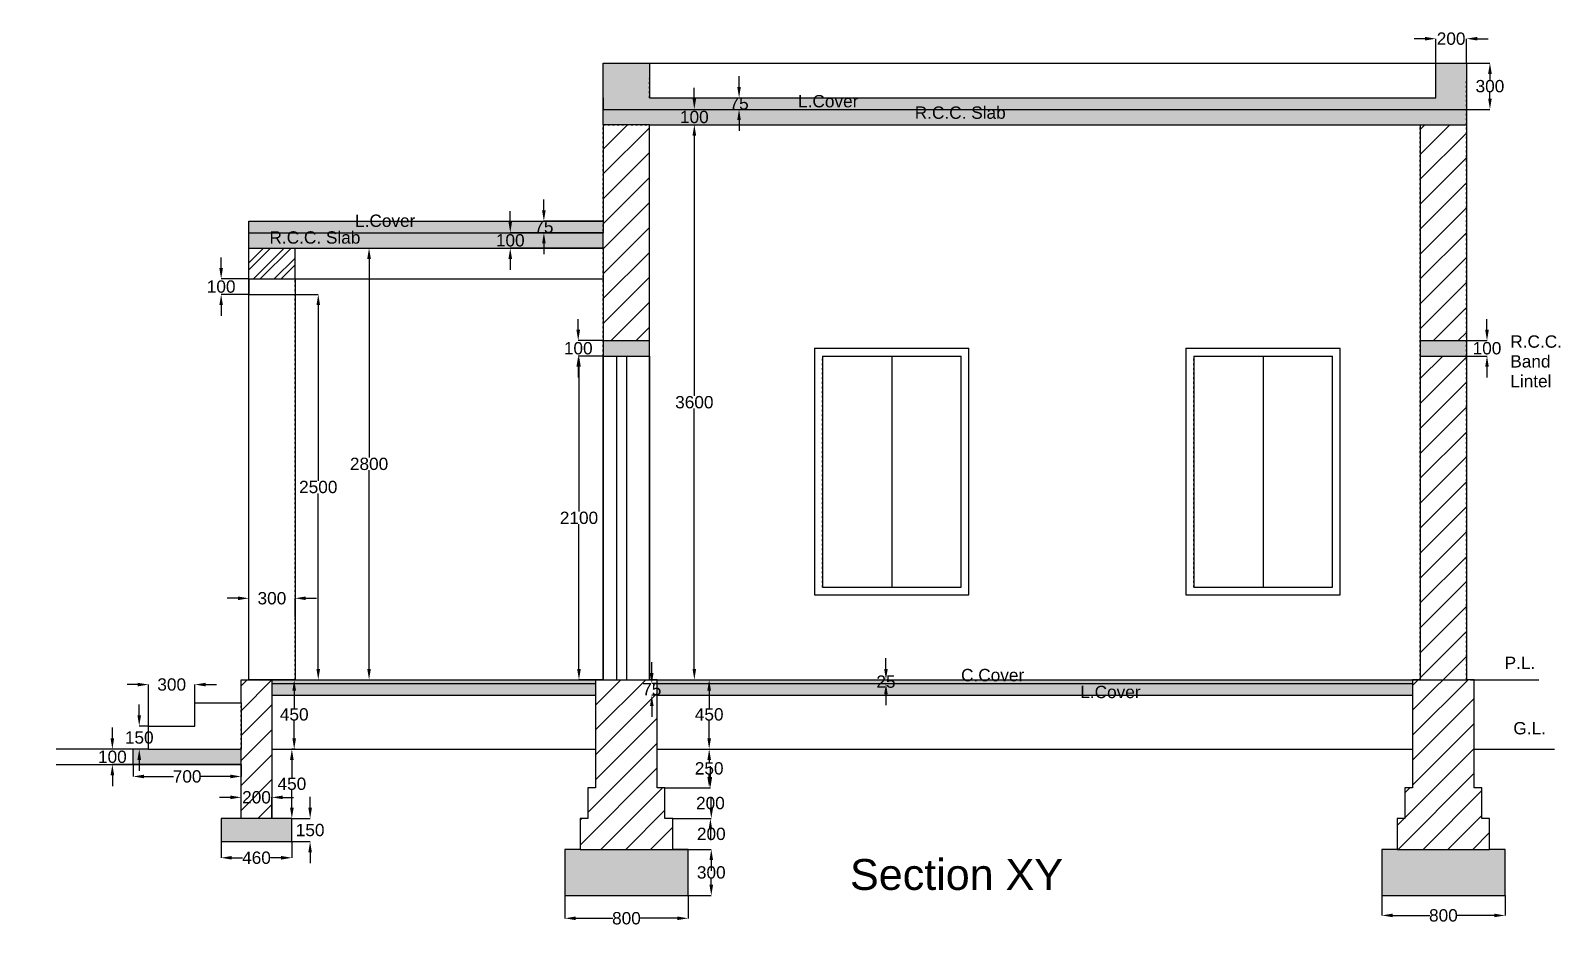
# Model space of a CAD drawing. Header units: millimetres. Extents: x -796 to 15745, y -3073 to 13911.
# Drawn here: x 5821 to 15745, y 8050 to 13861 of the extents above; entities that cross this region are included whole.
import ezdxf

# ---------------------------------------------------------------- set-up
doc = ezdxf.new("R2010")
doc.units = ezdxf.units.MM
doc.linetypes.add('ACAD_ISO03W100', pattern=[30, 12, -18])
doc.styles.get("Standard").update_dxf_attribs({"font": 'arial.ttf'})
doc.dimstyles.get("Standard").update_dxf_attribs({"dimtxt": 80, "dimasz": 70, "dimexe": 0.18, "dimexo": 0.0625, "dimgap": 0.09, "dimtad": 0, "dimtih": 1, "dimtoh": 1, "dimdec": 0, "dimzin": 0, "dimdsep": 46, "dimtxsty": 'Standard', "dimcen": 0.09, "dimclrt": 256, "dimadec": 0, "dimazin": 0, "dimtfac": 1, "dimtdec": 0, "dimtix": 1, "dimtofl": 0, "dimtmove": 0, "dimatfit": 2, "dimfxl": 1, "dimtfillclr": 1, "dimtolj": 1, "dimtzin": 0, "dimarcsym": 0})

# ---------------------------------------------------------------- blocks, each defined once
blk = doc.blocks.new('*D29')
at = {"color": 0, "linetype": 'ByBlock', "lineweight": -2, "transparency": 16777216}
for p, q in [((6486.1, 9099.9), (6486.1, 9022.6)), ((7186.1, 9099.9), (7186.1, 9022.6)), ((6556.1, 9022.8), (6748, 9022.8)), ((7116.1, 9022.8), (6924.1, 9022.8))]:
    blk.add_line(p, q, dxfattribs=at)
at = {"color": 0, "linetype": 'ByBlock', "transparency": 16777216}
for points in [[(6556.1, 9034.5), (6556.1, 9011.2), (6486.1, 9022.8)], [(7116.1, 9034.5), (7116.1, 9011.2), (7186.1, 9022.8)]]:
    blk.add_solid(points, dxfattribs=at)
at = {"layer": 'Defpoints', "color": 0, "linetype": 'ByBlock', "transparency": 16777216}
for p in [(6486.1, 9100), (7186.1, 9100), (6486.1, 9022.8)]:
    blk.add_point(p, dxfattribs=at)
at = {"linetype": 'ByBlock', "transparency": 16777216, "insert": (6836.1, 9022.8), "char_height": 80, "attachment_point": 5}
blk.add_mtext('\\A1;700', dxfattribs=at)
blk = doc.blocks.new('*D30')
at = {"color": 0, "linetype": 'ByBlock', "lineweight": -2, "transparency": 16777216}
for p, q in [((6351.1, 9270), (6351.1, 9340)), ((6486, 9200), (6350.9, 9200)), ((6486, 9100), (6350.9, 9100)), ((6351.1, 9030), (6351.1, 8960))]:
    blk.add_line(p, q, dxfattribs=at)
at = {"color": 0, "linetype": 'ByBlock', "transparency": 16777216}
for points in [[(6339.5, 9270), (6362.8, 9270), (6351.1, 9200)], [(6339.5, 9030), (6362.8, 9030), (6351.1, 9100)]]:
    blk.add_solid(points, dxfattribs=at)
at = {"layer": 'Defpoints', "color": 0, "linetype": 'ByBlock', "transparency": 16777216}
for p in [(6351.1, 9200), (6486.1, 9200), (6486.1, 9100)]:
    blk.add_point(p, dxfattribs=at)
at = {"linetype": 'ByBlock', "transparency": 16777216, "insert": (6351.1, 9150), "char_height": 80, "attachment_point": 5}
blk.add_mtext('\\A1;100', dxfattribs=at)
blk = doc.blocks.new('*D31')
at = {"color": 0, "linetype": 'ByBlock', "lineweight": -2, "transparency": 16777216}
for p, q in [((6525.4, 9420), (6525.4, 9490)), ((6586, 9350), (6525.2, 9350)), ((6586, 9200), (6525.2, 9200)), ((6525.4, 9130), (6525.4, 9060))]:
    blk.add_line(p, q, dxfattribs=at)
at = {"color": 0, "linetype": 'ByBlock', "transparency": 16777216}
for points in [[(6513.7, 9420), (6537.1, 9420), (6525.4, 9350)], [(6513.7, 9130), (6537.1, 9130), (6525.4, 9200)]]:
    blk.add_solid(points, dxfattribs=at)
at = {"layer": 'Defpoints', "color": 0, "linetype": 'ByBlock', "transparency": 16777216}
for p in [(6525.4, 9350), (6586.1, 9350), (6586.1, 9200)]:
    blk.add_point(p, dxfattribs=at)
at = {"linetype": 'ByBlock', "transparency": 16777216, "insert": (6525.4, 9275), "char_height": 80, "attachment_point": 5}
blk.add_mtext('\\A1;150', dxfattribs=at)
blk = doc.blocks.new('*D35')
at = {"color": 0, "linetype": 'ByBlock', "lineweight": -2, "transparency": 16777216}
for p, q in [((7116.1, 8887.3), (7046.1, 8887.3)), ((7186.1, 8750.1), (7186.1, 8887.5)), ((7386.1, 8750.1), (7386.1, 8887.5)), ((7456.1, 8887.3), (7526.1, 8887.3))]:
    blk.add_line(p, q, dxfattribs=at)
at = {"color": 0, "linetype": 'ByBlock', "transparency": 16777216}
for points in [[(7116.1, 8899), (7116.1, 8875.7), (7186.1, 8887.3)], [(7456.1, 8899), (7456.1, 8875.7), (7386.1, 8887.3)]]:
    blk.add_solid(points, dxfattribs=at)
at = {"layer": 'Defpoints', "color": 0, "linetype": 'ByBlock', "transparency": 16777216}
for p in [(7386.1, 8887.3), (7186.1, 8750), (7386.1, 8750)]:
    blk.add_point(p, dxfattribs=at)
at = {"linetype": 'ByBlock', "transparency": 16777216, "insert": (7286.1, 8887.3), "char_height": 80, "attachment_point": 5}
blk.add_mtext('\\A1;200', dxfattribs=at)
blk = doc.blocks.new('*D36')
at = {"color": 0, "linetype": 'ByBlock', "lineweight": -2, "transparency": 16777216}
for p, q in [((7056.1, 8599.9), (7056.1, 8495.2)), ((7516.1, 8599.9), (7516.1, 8495.2)), ((7126.1, 8495.4), (7196.1, 8495.4)), ((7446.1, 8495.4), (7376, 8495.4))]:
    blk.add_line(p, q, dxfattribs=at)
at = {"color": 0, "linetype": 'ByBlock', "transparency": 16777216}
for points in [[(7126.1, 8507.1), (7126.1, 8483.8), (7056.1, 8495.4)], [(7446.1, 8507.1), (7446.1, 8483.8), (7516.1, 8495.4)]]:
    blk.add_solid(points, dxfattribs=at)
at = {"layer": 'Defpoints', "color": 0, "linetype": 'ByBlock', "transparency": 16777216}
for p in [(7056.1, 8600), (7516.1, 8600), (7516.1, 8495.4)]:
    blk.add_point(p, dxfattribs=at)
at = {"linetype": 'ByBlock', "transparency": 16777216, "insert": (7286.1, 8495.4), "char_height": 80, "attachment_point": 5}
blk.add_mtext('\\A1;460', dxfattribs=at)
blk = doc.blocks.new('*D37')
at = {"color": 0, "linetype": 'ByBlock', "lineweight": -2, "transparency": 16777216}
for p, q in [((7634.1, 8820), (7634.1, 8890)), ((7516.1, 8750), (7634.2, 8750)), ((7516.1, 8600), (7634.2, 8600)), ((7634.1, 8530), (7634.1, 8460))]:
    blk.add_line(p, q, dxfattribs=at)
at = {"color": 0, "linetype": 'ByBlock', "transparency": 16777216}
for points in [[(7622.4, 8820), (7645.7, 8820), (7634.1, 8750)], [(7622.4, 8530), (7645.7, 8530), (7634.1, 8600)]]:
    blk.add_solid(points, dxfattribs=at)
at = {"layer": 'Defpoints', "color": 0, "linetype": 'ByBlock', "transparency": 16777216}
for p in [(7516.1, 8750), (7516.1, 8600), (7634.1, 8600)]:
    blk.add_point(p, dxfattribs=at)
at = {"linetype": 'ByBlock', "transparency": 16777216, "insert": (7634.1, 8675), "char_height": 80, "attachment_point": 5}
blk.add_mtext('\\A1;150', dxfattribs=at)
blk = doc.blocks.new('*D38')
at = {"color": 0, "linetype": 'ByBlock', "lineweight": -2, "transparency": 16777216}
for p, q in [((6516.1, 9618.9), (6446.1, 9618.9)), ((6586.1, 9350.1), (6586.1, 9619)), ((6886.1, 9350.1), (6886.1, 9619)), ((6956.1, 9618.9), (7026.1, 9618.9))]:
    blk.add_line(p, q, dxfattribs=at)
at = {"color": 0, "linetype": 'ByBlock', "transparency": 16777216}
for points in [[(6516.1, 9630.5), (6516.1, 9607.2), (6586.1, 9618.9)], [(6956.1, 9630.5), (6956.1, 9607.2), (6886.1, 9618.9)]]:
    blk.add_solid(points, dxfattribs=at)
at = {"layer": 'Defpoints', "color": 0, "linetype": 'ByBlock', "transparency": 16777216}
for p in [(6886.1, 9618.9), (6586.1, 9350), (6886.1, 9350)]:
    blk.add_point(p, dxfattribs=at)
at = {"linetype": 'ByBlock', "transparency": 16777216, "insert": (6736.1, 9618.9), "char_height": 80, "attachment_point": 5}
blk.add_mtext('\\A1;300', dxfattribs=at)
blk = doc.blocks.new('*D39')
at = {"color": 0, "linetype": 'ByBlock', "lineweight": -2, "transparency": 16777216}
for p, q in [((7536, 9650), (7530.7, 9650)), ((7530.8, 9580), (7530.8, 9465.9)), ((7530.8, 9270), (7530.8, 9384.1)), ((7536, 9200), (7530.7, 9200))]:
    blk.add_line(p, q, dxfattribs=at)
at = {"color": 0, "linetype": 'ByBlock', "transparency": 16777216}
for points in [[(7519.2, 9580), (7542.5, 9580), (7530.8, 9650)], [(7519.2, 9270), (7542.5, 9270), (7530.8, 9200)]]:
    blk.add_solid(points, dxfattribs=at)
at = {"layer": 'Defpoints', "color": 0, "linetype": 'ByBlock', "transparency": 16777216}
for p in [(7536.1, 9650), (7530.8, 9200), (7536.1, 9200)]:
    blk.add_point(p, dxfattribs=at)
at = {"linetype": 'ByBlock', "transparency": 16777216, "insert": (7530.8, 9425), "char_height": 80, "attachment_point": 5}
blk.add_mtext('\\A1;450', dxfattribs=at)
blk = doc.blocks.new('*D40')
at = {"color": 0, "linetype": 'ByBlock', "lineweight": -2, "transparency": 16777216}
for p, q in [((7530.8, 9200), (7515.5, 9200)), ((7515.7, 9130), (7515.7, 9015.9)), ((7515.7, 8820), (7515.7, 8934.1)), ((7516, 8750), (7515.5, 8750))]:
    blk.add_line(p, q, dxfattribs=at)
at = {"color": 0, "linetype": 'ByBlock', "transparency": 16777216}
for points in [[(7504, 9130), (7527.4, 9130), (7515.7, 9200)], [(7504, 8820), (7527.4, 8820), (7515.7, 8750)]]:
    blk.add_solid(points, dxfattribs=at)
at = {"layer": 'Defpoints', "color": 0, "linetype": 'ByBlock', "transparency": 16777216}
for p in [(7530.8, 9200), (7515.7, 8750), (7516.1, 8750)]:
    blk.add_point(p, dxfattribs=at)
at = {"linetype": 'ByBlock', "transparency": 16777216, "insert": (7515.7, 8975), "char_height": 80, "attachment_point": 5}
blk.add_mtext('\\A1;450', dxfattribs=at)
blk = doc.blocks.new('*D41')
at = {"color": 0, "linetype": 'ByBlock', "lineweight": -2, "transparency": 16777216}
for p, q in [((7236.1, 12150), (7687, 12150)), ((7686.8, 12080), (7686.8, 10940.9)), ((7686.8, 9720), (7686.8, 10859.1)), ((7236.1, 9650), (7687, 9650))]:
    blk.add_line(p, q, dxfattribs=at)
at = {"color": 0, "linetype": 'ByBlock', "transparency": 16777216}
for points in [[(7675.2, 12080), (7698.5, 12080), (7686.8, 12150)], [(7675.2, 9720), (7698.5, 9720), (7686.8, 9650)]]:
    blk.add_solid(points, dxfattribs=at)
at = {"layer": 'Defpoints', "color": 0, "linetype": 'ByBlock', "transparency": 16777216}
for p in [(7236.1, 12150), (7686.8, 12150), (7236.1, 9650)]:
    blk.add_point(p, dxfattribs=at)
at = {"linetype": 'ByBlock', "transparency": 16777216, "insert": (7686.8, 10900), "char_height": 80, "attachment_point": 5}
blk.add_mtext('\\A1;2500', dxfattribs=at)
blk = doc.blocks.new('*D42')
at = {"color": 0, "linetype": 'ByBlock', "lineweight": -2, "transparency": 16777216}
for p, q in [((7166.1, 10178.5), (7096.1, 10178.5)), ((7236.1, 10057.5), (7236.1, 10178.7)), ((7536.1, 10057.5), (7536.1, 10178.7)), ((7606.1, 10178.5), (7676.1, 10178.5))]:
    blk.add_line(p, q, dxfattribs=at)
at = {"color": 0, "linetype": 'ByBlock', "transparency": 16777216}
for points in [[(7166.1, 10190.2), (7166.1, 10166.8), (7236.1, 10178.5)], [(7606.1, 10190.2), (7606.1, 10166.8), (7536.1, 10178.5)]]:
    blk.add_solid(points, dxfattribs=at)
at = {"layer": 'Defpoints', "color": 0, "linetype": 'ByBlock', "transparency": 16777216}
for p in [(7536.1, 10178.5), (7236.1, 10057.4), (7536.1, 10057.4)]:
    blk.add_point(p, dxfattribs=at)
at = {"linetype": 'ByBlock', "transparency": 16777216, "insert": (7386.1, 10178.5), "char_height": 80, "attachment_point": 5}
blk.add_mtext('\\A1;300', dxfattribs=at)
blk = doc.blocks.new('*D43')
at = {"color": 0, "linetype": 'ByBlock', "lineweight": -2, "transparency": 16777216}
for p, q in [((7056.8, 12320), (7056.8, 12390)), ((7236, 12250), (7056.6, 12250)), ((7236, 12150), (7056.6, 12150)), ((7056.8, 12080), (7056.8, 12010))]:
    blk.add_line(p, q, dxfattribs=at)
at = {"color": 0, "linetype": 'ByBlock', "transparency": 16777216}
for points in [[(7045.1, 12320), (7068.4, 12320), (7056.8, 12250)], [(7045.1, 12080), (7068.4, 12080), (7056.8, 12150)]]:
    blk.add_solid(points, dxfattribs=at)
at = {"layer": 'Defpoints', "color": 0, "linetype": 'ByBlock', "transparency": 16777216}
for p in [(7236.1, 12250), (7056.8, 12150), (7236.1, 12150)]:
    blk.add_point(p, dxfattribs=at)
at = {"linetype": 'ByBlock', "transparency": 16777216, "insert": (7056.8, 12200), "char_height": 80, "attachment_point": 5}
blk.add_mtext('\\A1;100', dxfattribs=at)
blk = doc.blocks.new('*D44')
at = {"color": 0, "linetype": 'ByBlock', "lineweight": -2, "transparency": 16777216}
for p, q in [((7536.1, 12450), (8016.6, 12450)), ((8016.4, 12380), (8016.4, 11090.9)), ((8016.4, 9720), (8016.4, 11009.1)), ((7536.1, 9650), (8016.6, 9650))]:
    blk.add_line(p, q, dxfattribs=at)
at = {"color": 0, "linetype": 'ByBlock', "transparency": 16777216}
for points in [[(8004.7, 12380), (8028, 12380), (8016.4, 12450)], [(8004.7, 9720), (8028, 9720), (8016.4, 9650)]]:
    blk.add_solid(points, dxfattribs=at)
at = {"layer": 'Defpoints', "color": 0, "linetype": 'ByBlock', "transparency": 16777216}
for p in [(7536.1, 12450), (7536.1, 9650), (8016.4, 9650)]:
    blk.add_point(p, dxfattribs=at)
at = {"linetype": 'ByBlock', "transparency": 16777216, "insert": (8016.4, 11050), "char_height": 80, "attachment_point": 5}
blk.add_mtext('\\A1;2800', dxfattribs=at)
blk = doc.blocks.new('*D45')
at = {"color": 0, "linetype": 'ByBlock', "lineweight": -2, "transparency": 16777216}
for p, q in [((9150.5, 12695), (9150.5, 12765)), ((9536, 12625), (9150.3, 12625)), ((9536, 12550), (9150.3, 12550)), ((9150.5, 12480), (9150.5, 12410))]:
    blk.add_line(p, q, dxfattribs=at)
at = {"color": 0, "linetype": 'ByBlock', "transparency": 16777216}
for points in [[(9138.8, 12695), (9162.1, 12695), (9150.5, 12625)], [(9138.8, 12480), (9162.1, 12480), (9150.5, 12550)]]:
    blk.add_solid(points, dxfattribs=at)
at = {"layer": 'Defpoints', "color": 0, "linetype": 'ByBlock', "transparency": 16777216}
for p in [(9536.1, 12625), (9150.5, 12550), (9536.1, 12550)]:
    blk.add_point(p, dxfattribs=at)
at = {"linetype": 'ByBlock', "transparency": 16777216, "insert": (9150.5, 12587.5), "char_height": 80, "attachment_point": 5}
blk.add_mtext('\\A1;75', dxfattribs=at)
blk = doc.blocks.new('*D46')
at = {"color": 0, "linetype": 'ByBlock', "lineweight": -2, "transparency": 16777216}
for p, q in [((8932.4, 12620), (8932.4, 12690)), ((9536, 12550), (8932.2, 12550)), ((9536, 12450), (8932.2, 12450)), ((8932.4, 12380), (8932.4, 12310))]:
    blk.add_line(p, q, dxfattribs=at)
at = {"color": 0, "linetype": 'ByBlock', "transparency": 16777216}
for points in [[(8920.7, 12620), (8944, 12620), (8932.4, 12550)], [(8920.7, 12380), (8944, 12380), (8932.4, 12450)]]:
    blk.add_solid(points, dxfattribs=at)
at = {"layer": 'Defpoints', "color": 0, "linetype": 'ByBlock', "transparency": 16777216}
for p in [(9536.1, 12550), (8932.4, 12450), (9536.1, 12450)]:
    blk.add_point(p, dxfattribs=at)
at = {"linetype": 'ByBlock', "transparency": 16777216, "insert": (8932.4, 12500), "char_height": 80, "attachment_point": 5}
blk.add_mtext('\\A1;100', dxfattribs=at)
blk = doc.blocks.new('*D47')
at = {"color": 0, "linetype": 'ByBlock', "lineweight": -2, "transparency": 16777216}
for p, q in [((9373.4, 11920), (9373.4, 11990)), ((9536, 11850), (9373.2, 11850)), ((9536, 11750), (9373.2, 11750)), ((9373.4, 11680), (9373.4, 11610))]:
    blk.add_line(p, q, dxfattribs=at)
at = {"color": 0, "linetype": 'ByBlock', "transparency": 16777216}
for points in [[(9361.7, 11920), (9385.1, 11920), (9373.4, 11850)], [(9361.7, 11680), (9385.1, 11680), (9373.4, 11750)]]:
    blk.add_solid(points, dxfattribs=at)
at = {"layer": 'Defpoints', "color": 0, "linetype": 'ByBlock', "transparency": 16777216}
for p in [(9536.1, 11850), (9373.4, 11750), (9536.1, 11750)]:
    blk.add_point(p, dxfattribs=at)
at = {"linetype": 'ByBlock', "transparency": 16777216, "insert": (9373.4, 11800), "char_height": 80, "attachment_point": 5}
blk.add_mtext('\\A1;100', dxfattribs=at)
blk = doc.blocks.new('*D48')
at = {"color": 0, "linetype": 'ByBlock', "lineweight": -2, "transparency": 16777216}
for p, q in [((9536, 11750), (9378.1, 11750)), ((9378.2, 11680), (9378.2, 10740.9)), ((9378.2, 9720), (9378.2, 10659.1)), ((9536, 9650), (9378.1, 9650))]:
    blk.add_line(p, q, dxfattribs=at)
at = {"color": 0, "linetype": 'ByBlock', "transparency": 16777216}
for points in [[(9366.6, 11680), (9389.9, 11680), (9378.2, 11750)], [(9366.6, 9720), (9389.9, 9720), (9378.2, 9650)]]:
    blk.add_solid(points, dxfattribs=at)
at = {"layer": 'Defpoints', "color": 0, "linetype": 'ByBlock', "transparency": 16777216}
for p in [(9536.1, 11750), (9378.2, 9650), (9536.1, 9650)]:
    blk.add_point(p, dxfattribs=at)
at = {"linetype": 'ByBlock', "transparency": 16777216, "insert": (9378.2, 10700), "char_height": 80, "attachment_point": 5}
blk.add_mtext('\\A1;2100', dxfattribs=at)
blk = doc.blocks.new('*D49')
at = {"color": 0, "linetype": 'ByBlock', "lineweight": -2, "transparency": 16777216}
for p, q in [((9286.1, 8249.9), (9286.1, 8102.6)), ((10086.1, 8249.9), (10086.1, 8102.6)), ((9356.1, 8102.8), (9597.7, 8102.8)), ((10016.1, 8102.8), (9774.4, 8102.8))]:
    blk.add_line(p, q, dxfattribs=at)
at = {"color": 0, "linetype": 'ByBlock', "transparency": 16777216}
for points in [[(9356.1, 8114.5), (9356.1, 8091.1), (9286.1, 8102.8)], [(10016.1, 8114.5), (10016.1, 8091.1), (10086.1, 8102.8)]]:
    blk.add_solid(points, dxfattribs=at)
at = {"layer": 'Defpoints', "color": 0, "linetype": 'ByBlock', "transparency": 16777216}
for p in [(9286.1, 8250), (10086.1, 8250), (10086.1, 8102.8)]:
    blk.add_point(p, dxfattribs=at)
at = {"linetype": 'ByBlock', "transparency": 16777216, "insert": (9686.1, 8102.8), "char_height": 80, "attachment_point": 5}
blk.add_mtext('\\A1;800', dxfattribs=at)
blk = doc.blocks.new('*D50')
at = {"color": 0, "linetype": 'ByBlock', "lineweight": -2, "transparency": 16777216}
for p, q in [((10086.1, 8550), (10236.6, 8550)), ((10236.4, 8480), (10236.4, 8441)), ((10236.4, 8320), (10236.4, 8359)), ((10086.1, 8250), (10236.6, 8250))]:
    blk.add_line(p, q, dxfattribs=at)
at = {"color": 0, "linetype": 'ByBlock', "transparency": 16777216}
for points in [[(10224.8, 8480), (10248.1, 8480), (10236.4, 8550)], [(10224.8, 8320), (10248.1, 8320), (10236.4, 8250)]]:
    blk.add_solid(points, dxfattribs=at)
at = {"layer": 'Defpoints', "color": 0, "linetype": 'ByBlock', "transparency": 16777216}
for p in [(10086.1, 8550), (10086.1, 8250), (10236.4, 8250)]:
    blk.add_point(p, dxfattribs=at)
at = {"linetype": 'ByBlock', "transparency": 16777216, "insert": (10236.4, 8400), "char_height": 80, "attachment_point": 5}
blk.add_mtext('\\A1;300', dxfattribs=at)
blk = doc.blocks.new('*D51')
at = {"color": 0, "linetype": 'ByBlock', "lineweight": -2, "transparency": 16777216}
for p, q in [((10236.6, 8820), (10236.6, 8890)), ((9986.1, 8750), (10236.8, 8750)), ((9986.1, 8550), (10236.8, 8550)), ((10236.6, 8480), (10236.6, 8410))]:
    blk.add_line(p, q, dxfattribs=at)
at = {"color": 0, "linetype": 'ByBlock', "transparency": 16777216}
for points in [[(10225, 8820), (10248.3, 8820), (10236.6, 8750)], [(10225, 8480), (10248.3, 8480), (10236.6, 8550)]]:
    blk.add_solid(points, dxfattribs=at)
at = {"layer": 'Defpoints', "color": 0, "linetype": 'ByBlock', "transparency": 16777216}
for p in [(9986.1, 8750), (9986.1, 8550), (10236.6, 8550)]:
    blk.add_point(p, dxfattribs=at)
at = {"linetype": 'ByBlock', "transparency": 16777216, "insert": (10236.6, 8650), "char_height": 80, "attachment_point": 5}
blk.add_mtext('\\A1;200', dxfattribs=at)
blk = doc.blocks.new('*D52')
at = {"color": 0, "linetype": 'ByBlock', "lineweight": -2, "transparency": 16777216}
for p, q in [((10230.8, 9020), (10230.8, 9090)), ((9936.1, 8950), (10231, 8950)), ((9986.1, 8750), (10231, 8750)), ((10230.8, 8680), (10230.8, 8610))]:
    blk.add_line(p, q, dxfattribs=at)
at = {"color": 0, "linetype": 'ByBlock', "transparency": 16777216}
for points in [[(10219.1, 9020), (10242.5, 9020), (10230.8, 8950)], [(10219.1, 8680), (10242.5, 8680), (10230.8, 8750)]]:
    blk.add_solid(points, dxfattribs=at)
at = {"layer": 'Defpoints', "color": 0, "linetype": 'ByBlock', "transparency": 16777216}
for p in [(9936.1, 8950), (9986.1, 8750), (10230.8, 8750)]:
    blk.add_point(p, dxfattribs=at)
at = {"linetype": 'ByBlock', "transparency": 16777216, "insert": (10230.8, 8850), "char_height": 80, "attachment_point": 5}
blk.add_mtext('\\A1;200', dxfattribs=at)
blk = doc.blocks.new('*D53')
at = {"color": 0, "linetype": 'ByBlock', "lineweight": -2, "transparency": 16777216}
for p, q in [((9886.1, 9200), (10223, 9200)), ((10222.8, 9130), (10222.8, 9115.9)), ((10222.8, 9020), (10222.8, 9034.1)), ((9936.1, 8950), (10223, 8950))]:
    blk.add_line(p, q, dxfattribs=at)
at = {"color": 0, "linetype": 'ByBlock', "transparency": 16777216}
for points in [[(10211.2, 9130), (10234.5, 9130), (10222.8, 9200)], [(10211.2, 9020), (10234.5, 9020), (10222.8, 8950)]]:
    blk.add_solid(points, dxfattribs=at)
at = {"layer": 'Defpoints', "color": 0, "linetype": 'ByBlock', "transparency": 16777216}
for p in [(9886.1, 9200), (9936.1, 8950), (10222.8, 8950)]:
    blk.add_point(p, dxfattribs=at)
at = {"linetype": 'ByBlock', "transparency": 16777216, "insert": (10222.8, 9075), "char_height": 80, "attachment_point": 5}
blk.add_mtext('\\A1;250', dxfattribs=at)
blk = doc.blocks.new('*D54')
at = {"color": 0, "linetype": 'ByBlock', "lineweight": -2, "transparency": 16777216}
for p, q in [((9886.1, 9650), (10223, 9650)), ((10222.8, 9580), (10222.8, 9465.9)), ((10222.8, 9270), (10222.8, 9384.1)), ((9886.1, 9200), (10223, 9200))]:
    blk.add_line(p, q, dxfattribs=at)
at = {"color": 0, "linetype": 'ByBlock', "transparency": 16777216}
for points in [[(10211.2, 9580), (10234.5, 9580), (10222.8, 9650)], [(10211.2, 9270), (10234.5, 9270), (10222.8, 9200)]]:
    blk.add_solid(points, dxfattribs=at)
at = {"layer": 'Defpoints', "color": 0, "linetype": 'ByBlock', "transparency": 16777216}
for p in [(9886.1, 9650), (9886.1, 9200), (10222.8, 9200)]:
    blk.add_point(p, dxfattribs=at)
at = {"linetype": 'ByBlock', "transparency": 16777216, "insert": (10222.8, 9425), "char_height": 80, "attachment_point": 5}
blk.add_mtext('\\A1;450', dxfattribs=at)
blk = doc.blocks.new('*D55')
at = {"color": 0, "linetype": 'ByBlock', "lineweight": -2, "transparency": 16777216}
for p, q in [((11369.7, 9720), (11369.7, 9790)), ((11336.1, 9650), (11369.8, 9650)), ((11336.1, 9625), (11369.8, 9625)), ((11369.7, 9555), (11369.7, 9485))]:
    blk.add_line(p, q, dxfattribs=at)
at = {"color": 0, "linetype": 'ByBlock', "transparency": 16777216}
for points in [[(11358, 9720), (11381.3, 9720), (11369.7, 9650)], [(11358, 9555), (11381.3, 9555), (11369.7, 9625)]]:
    blk.add_solid(points, dxfattribs=at)
at = {"layer": 'Defpoints', "color": 0, "linetype": 'ByBlock', "transparency": 16777216}
for p in [(11336.1, 9650), (11336.1, 9625), (11369.7, 9625)]:
    blk.add_point(p, dxfattribs=at)
at = {"linetype": 'ByBlock', "transparency": 16777216, "insert": (11369.7, 9637.5), "char_height": 80, "attachment_point": 5}
blk.add_mtext('\\A1;25', dxfattribs=at)
blk = doc.blocks.new('*D56')
at = {"color": 0, "linetype": 'ByBlock', "lineweight": -2, "transparency": 16777216}
for p, q in [((9850.5, 9695), (9850.5, 9765)), ((9886, 9625), (9850.4, 9625)), ((9886, 9550), (9850.4, 9550)), ((9850.5, 9480), (9850.5, 9410))]:
    blk.add_line(p, q, dxfattribs=at)
at = {"color": 0, "linetype": 'ByBlock', "transparency": 16777216}
for points in [[(9838.9, 9695), (9862.2, 9695), (9850.5, 9625)], [(9838.9, 9480), (9862.2, 9480), (9850.5, 9550)]]:
    blk.add_solid(points, dxfattribs=at)
at = {"layer": 'Defpoints', "color": 0, "linetype": 'ByBlock', "transparency": 16777216}
for p in [(9850.5, 9625), (9886.1, 9625), (9886.1, 9550)]:
    blk.add_point(p, dxfattribs=at)
at = {"linetype": 'ByBlock', "transparency": 16777216, "insert": (9850.5, 9587.5), "char_height": 80, "attachment_point": 5}
blk.add_mtext('\\A1;75', dxfattribs=at)
blk = doc.blocks.new('*D57')
at = {"color": 0, "linetype": 'ByBlock', "lineweight": -2, "transparency": 16777216}
for p, q in [((9836.1, 13250), (10126.7, 13250)), ((10126.5, 13180), (10126.5, 11491)), ((10126.5, 9720), (10126.5, 11409)), ((9836.1, 9650), (10126.7, 9650))]:
    blk.add_line(p, q, dxfattribs=at)
at = {"color": 0, "linetype": 'ByBlock', "transparency": 16777216}
for points in [[(10114.9, 13180), (10138.2, 13180), (10126.5, 13250)], [(10114.9, 9720), (10138.2, 9720), (10126.5, 9650)]]:
    blk.add_solid(points, dxfattribs=at)
at = {"layer": 'Defpoints', "color": 0, "linetype": 'ByBlock', "transparency": 16777216}
for p in [(9836.1, 13250), (10126.5, 13250), (9836.1, 9650)]:
    blk.add_point(p, dxfattribs=at)
at = {"linetype": 'ByBlock', "transparency": 16777216, "insert": (10126.5, 11450), "char_height": 80, "attachment_point": 5}
blk.add_mtext('\\A1;3600', dxfattribs=at)
blk = doc.blocks.new('*D58')
at = {"color": 0, "linetype": 'ByBlock', "lineweight": -2, "transparency": 16777216}
for p, q in [((10126.5, 13420), (10126.5, 13490)), ((10126.6, 13350), (10126.7, 13350)), ((10126.6, 13250), (10126.7, 13250)), ((10126.5, 13180), (10126.5, 13110))]:
    blk.add_line(p, q, dxfattribs=at)
at = {"color": 0, "linetype": 'ByBlock', "transparency": 16777216}
for points in [[(10114.9, 13420), (10138.2, 13420), (10126.5, 13350)], [(10114.9, 13180), (10138.2, 13180), (10126.5, 13250)]]:
    blk.add_solid(points, dxfattribs=at)
at = {"layer": 'Defpoints', "color": 0, "linetype": 'ByBlock', "transparency": 16777216}
for p in [(10126.5, 13350), (10126.5, 13350), (10126.5, 13250)]:
    blk.add_point(p, dxfattribs=at)
at = {"linetype": 'ByBlock', "transparency": 16777216, "insert": (10126.5, 13300), "char_height": 80, "attachment_point": 5}
blk.add_mtext('\\A1;100', dxfattribs=at)
blk = doc.blocks.new('*D60')
at = {"color": 0, "linetype": 'ByBlock', "lineweight": -2, "transparency": 16777216}
for p, q in [((15136.1, 13650), (15288.2, 13650)), ((15288, 13580), (15288, 13541)), ((15288, 13420), (15288, 13459)), ((15136.1, 13350), (15288.2, 13350))]:
    blk.add_line(p, q, dxfattribs=at)
at = {"color": 0, "linetype": 'ByBlock', "transparency": 16777216}
for points in [[(15276.4, 13580), (15299.7, 13580), (15288, 13650)], [(15276.4, 13420), (15299.7, 13420), (15288, 13350)]]:
    blk.add_solid(points, dxfattribs=at)
at = {"layer": 'Defpoints', "color": 0, "linetype": 'ByBlock', "transparency": 16777216}
for p in [(15136.1, 13650), (15288, 13650), (15136.1, 13350)]:
    blk.add_point(p, dxfattribs=at)
at = {"linetype": 'ByBlock', "transparency": 16777216, "insert": (15288, 13500), "char_height": 80, "attachment_point": 5}
blk.add_mtext('\\A1;300', dxfattribs=at)
blk = doc.blocks.new('*D61')
at = {"color": 0, "linetype": 'ByBlock', "lineweight": -2, "transparency": 16777216}
for p, q in [((10416.8, 13495), (10416.8, 13565)), ((9836.1, 13425), (10416.9, 13425)), ((9836.1, 13350), (10416.9, 13350)), ((10416.8, 13280), (10416.8, 13210))]:
    blk.add_line(p, q, dxfattribs=at)
at = {"color": 0, "linetype": 'ByBlock', "transparency": 16777216}
for points in [[(10405.1, 13495), (10428.4, 13495), (10416.8, 13425)], [(10405.1, 13280), (10428.4, 13280), (10416.8, 13350)]]:
    blk.add_solid(points, dxfattribs=at)
at = {"layer": 'Defpoints', "color": 0, "linetype": 'ByBlock', "transparency": 16777216}
for p in [(9836.1, 13425), (9836.1, 13350), (10416.8, 13350)]:
    blk.add_point(p, dxfattribs=at)
at = {"linetype": 'ByBlock', "transparency": 16777216, "insert": (10416.8, 13387.5), "char_height": 80, "attachment_point": 5}
blk.add_mtext('\\A1;75', dxfattribs=at)
blk = doc.blocks.new('*D62')
at = {"color": 0, "linetype": 'ByBlock', "lineweight": -2, "transparency": 16777216}
for p, q in [((14866.1, 13808.2), (14796.1, 13808.2)), ((14936.1, 13650.1), (14936.1, 13808.4)), ((15136.1, 13650.1), (15136.1, 13808.4)), ((15206.1, 13808.2), (15276.1, 13808.2))]:
    blk.add_line(p, q, dxfattribs=at)
at = {"color": 0, "linetype": 'ByBlock', "transparency": 16777216}
for points in [[(14866.1, 13819.9), (14866.1, 13796.6), (14936.1, 13808.2)], [(15206.1, 13819.9), (15206.1, 13796.6), (15136.1, 13808.2)]]:
    blk.add_solid(points, dxfattribs=at)
at = {"layer": 'Defpoints', "color": 0, "linetype": 'ByBlock', "transparency": 16777216}
for p in [(15136.1, 13808.2), (14936.1, 13650), (15136.1, 13650)]:
    blk.add_point(p, dxfattribs=at)
at = {"linetype": 'ByBlock', "transparency": 16777216, "insert": (15036.1, 13808.2), "char_height": 80, "attachment_point": 5}
blk.add_mtext('\\A1;200', dxfattribs=at)
blk = doc.blocks.new('*D63')
at = {"color": 0, "linetype": 'ByBlock', "lineweight": -2, "transparency": 16777216}
for p, q in [((15268.9, 11920), (15268.9, 11990)), ((14836.1, 11850), (15269.1, 11850)), ((14836.1, 11750), (15269.1, 11750)), ((15268.9, 11680), (15268.9, 11610))]:
    blk.add_line(p, q, dxfattribs=at)
at = {"color": 0, "linetype": 'ByBlock', "transparency": 16777216}
for points in [[(15257.3, 11920), (15280.6, 11920), (15268.9, 11850)], [(15257.3, 11680), (15280.6, 11680), (15268.9, 11750)]]:
    blk.add_solid(points, dxfattribs=at)
at = {"layer": 'Defpoints', "color": 0, "linetype": 'ByBlock', "transparency": 16777216}
for p in [(14836.1, 11850), (14836.1, 11750), (15268.9, 11750)]:
    blk.add_point(p, dxfattribs=at)
at = {"linetype": 'ByBlock', "transparency": 16777216, "insert": (15268.9, 11800), "char_height": 80, "attachment_point": 5}
blk.add_mtext('\\A1;100', dxfattribs=at)
blk = doc.blocks.new('*D64')
at = {"color": 0, "linetype": 'ByBlock', "lineweight": -2, "transparency": 16777216}
for p, q in [((14586.1, 8249.9), (14586.1, 8121.3)), ((15386.1, 8249.9), (15386.1, 8121.3)), ((14656.1, 8121.5), (14897.7, 8121.5)), ((15316.1, 8121.5), (15074.4, 8121.5))]:
    blk.add_line(p, q, dxfattribs=at)
at = {"color": 0, "linetype": 'ByBlock', "transparency": 16777216}
for points in [[(14656.1, 8133.1), (14656.1, 8109.8), (14586.1, 8121.5)], [(15316.1, 8133.1), (15316.1, 8109.8), (15386.1, 8121.5)]]:
    blk.add_solid(points, dxfattribs=at)
at = {"layer": 'Defpoints', "color": 0, "linetype": 'ByBlock', "transparency": 16777216}
for p in [(14586.1, 8250), (15386.1, 8250), (15386.1, 8121.5)]:
    blk.add_point(p, dxfattribs=at)
at = {"linetype": 'ByBlock', "transparency": 16777216, "insert": (14986.1, 8121.5), "char_height": 80, "attachment_point": 5}
blk.add_mtext('\\A1;800', dxfattribs=at)

msp = doc.modelspace()

# ---------------------------------------------------------------- hatches: boundary and pattern name
at = {"linetype": 'ByBlock'}
h = msp.add_hatch(dxfattribs=at)
h.set_pattern_fill('AR-CONC', color=256)
h.paths.add_polyline_path([(7516.1, 8750), (7386.1, 8750), (7186.1, 8750), (7056.1, 8750), (7056.1, 8600), (7516.1, 8600)])
h.paths.add_polyline_path([(10086.1, 8550), (9986.1, 8550), (9386.1, 8550), (9286.1, 8550), (9286.1, 8250), (10086.1, 8250)])
h.paths.add_polyline_path([(15386.1, 8550), (15286.1, 8550), (14686.1, 8550), (14586.1, 8550), (14586.1, 8250), (15386.1, 8250)])
h.paths.add_polyline_path([(14786.1, 9625), (9886.1, 9625), (9886.1, 9550), (14786.1, 9550)])
h.paths.add_polyline_path([(14786.1, 9650), (9886.1, 9650), (9886.1, 9625), (14786.1, 9625)])
h.paths.add_polyline_path([(7186.1, 9200), (6586.1, 9200), (6486.1, 9200), (6486.1, 9100), (7186.1, 9100)])
h.paths.add_polyline_path([(9486.1, 9625), (7386.1, 9625), (7386.1, 9550), (9486.1, 9550)])
h.paths.add_polyline_path([(9486.1, 9650), (7536.1, 9650), (7386.1, 9650), (7386.1, 9625), (9486.1, 9625)])
h.paths.add_polyline_path([(9536.1, 12550), (7236.1, 12550), (7236.1, 12450), (9536.1, 12450)])
h.paths.add_polyline_path([(9536.1, 12625), (7236.1, 12625), (7236.1, 12550), (9536.1, 12550)])
h.paths.add_polyline_path([(15136.1, 13650), (14936.1, 13650), (14936.1, 13425), (9836.1, 13425), (9836.1, 13650), (9536.1, 13650), (9536.1, 13350), (9836.1, 13350), (15136.1, 13350)])
h.paths.add_polyline_path([(15136.1, 13350), (9836.1, 13350), (9536.1, 13350), (9536.1, 13250), (9836.1, 13250), (15136.1, 13250)])
h.paths.add_polyline_path([(200, 13650), (0, 13650), (0, 13350), (2018.5, 13350), (2018.5, 13425), (200, 13425)])
h.paths.add_polyline_path([(2018.5, 13350), (0, 13350), (0, 13250), (300, 13250), (2018.5, 13250)])
h.paths.add_polyline_path([(10334.2, 13304.5), (10498.5, 13304.5), (10498.5, 13469.4), (10334.2, 13469.4)], flags=9)
h.paths.add_polyline_path([(11535.9, 13266.4), (12167.3, 13266.4), (12167.3, 13390.5), (11535.9, 13390.5)], flags=9)
h.paths.add_polyline_path([(10778.9, 13340.8), (11213.1, 13340.8), (11213.1, 13464.9), (10778.9, 13464.9)], flags=9)
h.paths.add_polyline_path([(10009.9, 13217), (10236.3, 13217), (10236.3, 13381.9), (10009.9, 13381.9)], flags=9)
h.paths.add_polyline_path([(611.6, 13304.5), (775.9, 13304.5), (775.9, 13469.4), (611.6, 13469.4)], flags=9)
h.paths.add_polyline_path([(1278.6, 13268.1), (1870.5, 13268.1), (1870.5, 13384.5), (1278.6, 13384.5)], flags=9)
h.paths.add_polyline_path([(800.9, 13329.3), (1207.9, 13329.3), (1207.9, 13445.7), (800.9, 13445.7)], flags=9)
h.paths.add_polyline_path([(295.2, 13217), (521.7, 13217), (521.7, 13381.9), (295.2, 13381.9)], flags=9)
h = msp.add_hatch(dxfattribs=at)
h.set_pattern_fill('ANSI31', color=256, scale=36)
h.paths.add_polyline_path([(15236.1, 8950), (15186.1, 8950), (15186.1, 9200), (15186.1, 9650), (15161.1, 9650), (15136.1, 9650), (14786.1, 9650), (14786.1, 9200), (14786.1, 8950), (14736.1, 8950), (14736.1, 8750), (14686.1, 8750), (14686.1, 8550), (15286.1, 8550), (15286.1, 8750), (15236.1, 8750)])
h.paths.add_polyline_path([(15136.1, 11750), (14836.1, 11750), (14836.1, 9650), (15136.1, 9650)])
h.paths.add_polyline_path([(15136.1, 13250), (14836.1, 13250), (14836.1, 11850), (15136.1, 11850)])
h.paths.add_polyline_path([(9886.1, 9200), (9886.1, 9650), (9836.1, 9650), (9486.1, 9650), (9486.1, 9200), (9486.1, 8950), (9436.1, 8950), (9436.1, 8750), (9386.1, 8750), (9386.1, 8550), (9986.1, 8550), (9986.1, 8750), (9936.1, 8750), (9936.1, 8950), (9886.1, 8950)])
h.paths.add_polyline_path([(9836.1, 13250), (9536.1, 13250), (9536.1, 12625), (9536.1, 11850), (9836.1, 11850)])
h = msp.add_hatch(dxfattribs=at)
h.set_pattern_fill('ANSI32', color=256, scale=10)
h.paths.add_polyline_path([(7536.1, 12450), (7236.1, 12450), (7236.1, 12250), (7536.1, 12250)])
h = msp.add_hatch(dxfattribs=at)
h.set_pattern_fill('AR-CONC', color=256)
h.paths.add_polyline_path([(9836.1, 11850), (9536.1, 11850), (9536.1, 11750), (9836.1, 11750)])
h.paths.add_polyline_path([(15136.1, 11850), (14836.1, 11850), (14836.1, 11750), (15136.1, 11750)])
h = msp.add_hatch(dxfattribs=at)
h.set_pattern_fill('ANSI31', color=256, scale=36)
h.paths.add_polyline_path([(7386.1, 9650), (7236.1, 9650), (7186.1, 9650), (7186.1, 9500), (7186.1, 9200), (7186.1, 9100), (7186.1, 8750), (7386.1, 8750), (7386.1, 9200)])
h.paths.add_polyline_path([(7173.9, 8804.3), (7400.3, 8804.3), (7400.3, 8969.2), (7173.9, 8969.2)], flags=9)

# ---------------------------------------------------------------- linework, layer by layer
for p, q in [((9536.1, 13250), (9536.1, 13650)), ((9536.1, 13650), (15209.1, 13650)), ((9836.1, 13650), (9836.1, 13425)), ((14936.1, 13425), (14936.1, 13650)), ((15136.1, 13650), (15136.1, 9650)), ((9536.1, 13425), (9536.1, 13350)), ((9836.1, 13425), (14936.1, 13425)), ((9536.1, 13350), (9836.1, 13350)), ((9836.1, 13350), (15136.1, 13350)), ((9836.1, 13250), (9536.1, 13250)), ((9536.1, 13250), (9536.1, 12625)), ((9836.1, 9650), (9836.1, 13250)), ((9836.1, 13250), (15136.1, 13250)), ((14836.1, 13250), (14836.1, 9650)), ((7236.1, 12550), (7236.1, 12625)), ((7236.1, 12625), (9536.1, 12625)), ((9536.1, 12625), (9536.1, 12550)), ((7236.1, 12450), (7236.1, 12550)), ((7236.1, 12550), (9536.1, 12550)), ((9536.1, 12450), (9536.1, 12550)), ((7236.1, 12250), (7236.1, 12450)), ((7236.1, 12450), (9536.1, 12450)), ((7536.1, 12250), (7536.1, 12450)), ((7536.1, 12250), (7536.1, 12450)), ((9536.1, 12450), (9536.1, 9650)), ((7236.1, 12150), (7236.1, 12250)), ((7236.1, 12250), (9536.1, 12250)), ((7236.1, 12250), (7236.1, 12150)), ((7536.1, 12250), (7536.1, 12150)), ((7236.1, 9650), (7236.1, 12150)), ((7236.1, 12150), (7536.1, 12150)), ((7536.1, 12150), (7536.1, 9650)), ((9536.1, 11850), (9836.1, 11850)), ((14836.1, 11850), (15136.1, 11850)), ((9536.1, 9650), (9536.1, 11750)), ((9536.1, 11750), (9836.1, 11750)), ((9622, 11750), (9622, 9650)), ((9686.1, 11750), (9686.1, 9650)), ((9836.1, 11750), (9836.1, 11700)), ((10907.1, 11800), (11907.1, 11800)), ((10907.1, 11800), (10907.1, 10200)), ((10957.1, 11750), (11857.1, 11750)), ((10957.1, 11750), (10957.1, 10250)), ((11407.1, 11750), (11407.1, 10250)), ((11857.1, 10250), (11857.1, 11750)), ((11907.1, 10200), (11907.1, 11800)), ((13316, 11800), (14316, 11800)), ((13316, 11800), (13316, 10200)), ((13366, 11750), (13366, 10250)), ((13366, 11750), (14266, 11750)), ((13816, 11750), (13816, 10250)), ((14266, 10250), (14266, 11750)), ((14316, 10200), (14316, 11800)), ((14836.1, 11750), (15136.1, 11750)), ((9836.1, 11700), (9836.1, 9650)), ((10957.1, 10250), (11857.1, 10250)), ((13366, 10250), (14266, 10250)), ((10907.1, 10200), (11907.1, 10200)), ((13316, 10200), (14316, 10200)), ((7186.1, 9500), (7186.1, 9650)), ((7186.1, 9650), (7236.1, 9650)), ((7536.1, 9650), (7236.1, 9650)), ((7236.1, 9650), (7386.1, 9650)), ((7386.1, 9650), (7386.1, 9200)), ((7386.1, 9650), (7386.1, 9625)), ((7536.1, 9650), (15136.1, 9650)), ((9536.1, 9650), (9486.1, 9650)), ((9486.1, 9650), (9486.1, 9200)), ((9886.1, 9650), (9836.1, 9650)), ((9886.1, 9200), (9886.1, 9650)), ((14836.1, 9650), (14786.1, 9650)), ((14786.1, 9650), (14786.1, 9200)), ((15186.1, 9650), (15136.1, 9650)), ((15161.1, 9650), (15605.5, 9650)), ((15186.1, 9200), (15186.1, 9650)), ((7386.1, 9625), (9486.1, 9625)), ((7386.1, 9625), (7386.1, 9550)), ((7386.1, 9550), (9486.1, 9550)), ((9886.1, 9625), (14786.1, 9625)), ((9886.1, 9550), (14786.1, 9550)), ((6886.1, 9350), (6886.1, 9500)), ((6886.1, 9500), (7186.1, 9500)), ((7186.1, 9500), (7186.1, 9200)), ((6586.1, 9200), (6586.1, 9350)), ((6586.1, 9350), (6886.1, 9350)), ((6486.1, 9200), (5986.1, 9200)), ((6586.1, 9200), (6486.1, 9200)), ((6486.1, 9100), (6486.1, 9200)), ((6586.1, 9200), (7186.1, 9200)), ((7186.1, 9100), (7186.1, 9200)), ((7386.1, 9200), (7386.1, 8750)), ((7386.1, 9200), (9486.1, 9200)), ((9486.1, 9200), (9486.1, 8950)), ((9886.1, 8950), (9886.1, 9200)), ((9886.1, 9200), (14786.1, 9200)), ((14786.1, 9200), (14786.1, 8950)), ((15186.1, 8950), (15186.1, 9200)), ((15186.1, 9200), (15707.9, 9200)), ((5986.1, 9100), (6586.1, 9100)), ((7186.1, 9100), (6486.1, 9100)), ((6586.1, 9100), (7186.1, 9100)), ((7186.1, 8750), (7186.1, 9100)), ((9486.1, 8950), (9436.1, 8950)), ((9436.1, 8950), (9436.1, 8750)), ((9936.1, 8950), (9886.1, 8950)), ((9936.1, 8750), (9936.1, 8950)), ((14786.1, 8950), (14736.1, 8950)), ((14736.1, 8950), (14736.1, 8750)), ((15236.1, 8950), (15186.1, 8950)), ((15236.1, 8750), (15236.1, 8950)), ((7186.1, 8750), (7056.1, 8750)), ((7056.1, 8750), (7056.1, 8600)), ((7386.1, 8750), (7186.1, 8750)), ((7516.1, 8750), (7386.1, 8750)), ((7516.1, 8600), (7516.1, 8750)), ((9436.1, 8750), (9386.1, 8750)), ((9386.1, 8750), (9386.1, 8550)), ((9986.1, 8750), (9936.1, 8750)), ((9986.1, 8550), (9986.1, 8750)), ((14736.1, 8750), (14686.1, 8750)), ((14686.1, 8750), (14686.1, 8550)), ((15286.1, 8750), (15236.1, 8750)), ((15286.1, 8550), (15286.1, 8750)), ((7056.1, 8600), (7516.1, 8600)), ((9386.1, 8550), (9286.1, 8550)), ((9286.1, 8550), (9286.1, 8250)), ((9386.1, 8550), (9986.1, 8550)), ((10086.1, 8550), (9986.1, 8550)), ((10086.1, 8250), (10086.1, 8550)), ((14686.1, 8550), (14586.1, 8550)), ((14586.1, 8550), (14586.1, 8250)), ((14686.1, 8550), (15286.1, 8550)), ((15386.1, 8550), (15286.1, 8550)), ((15386.1, 8250), (15386.1, 8550)), ((9286.1, 8250), (10086.1, 8250)), ((14586.1, 8250), (15386.1, 8250))]:
    msp.add_line(p, q, dxfattribs=at)
at = {"linetype": 'ACAD_ISO03W100'}
for p, q in [((9536.1, 9650), (9536.1, 13550)), ((9836.1, 13425), (9836.1, 13550)), ((15136.1, 9650), (15136.1, 13550)), ((9836.1, 13425), (14159, 13425)), ((14159, 13425), (14936.1, 13425)), ((9536.1, 13350), (15136.1, 13350)), ((9536.1, 13250), (15136.1, 13250)), ((9836.1, 9650), (9836.1, 13250)), ((14836.1, 9650), (14836.1, 13250)), ((7236.1, 9650), (7236.1, 12625)), ((7536.1, 9650), (7536.1, 12250)), ((7236.1, 12150), (7536.1, 12150)), ((9536.1, 11750), (9836.1, 11750)), ((10957.1, 10250), (10957.1, 11750)), ((11857.1, 10250), (11857.1, 11750)), ((13366, 10250), (13366, 11750)), ((14266, 10250), (14266, 11750)), ((7186.1, 9650), (15136.1, 9650)), ((7186.1, 8750), (7186.1, 9650)), ((6886.1, 9500), (7186.1, 9500)), ((6886.1, 9350), (6886.1, 9500)), ((6886.1, 9350), (6886.1, 9500)), ((6586.1, 9200), (6586.1, 9350)), ((6586.1, 9350), (6886.1, 9350)), ((6586.1, 9200), (6586.1, 9350)), ((6586.1, 9350), (6886.1, 9350)), ((7386.1, 9200), (9486.1, 9200)), ((9886.1, 9200), (14786.1, 9200))]:
    msp.add_line(p, q, dxfattribs=at)

# ---------------------------------------------------------------- texts
at = {"linetype": 'ByBlock'}
for s, height, p in [('L.Cover', 80, (10799.6, 13362.9)), ('R.C.C. Slab', 80, (11556.6, 13288.5)), ('L.Cover', 80, (7925.5, 12587.5)), ('R.C.C. Slab', 80, (7370.2, 12478.9)), ('R.C.C.', 80, (15420.1, 11803.9)), ('Band', 80, (15420.1, 11675.4)), ('Lintel', 80, (15420.1, 11546.9)), ('P.L.', 80, (15383.3, 9719.9)), ('C.Cover', 80, (11856.7, 9640.5)), ('L.Cover', 80, (12630.3, 9530.9)), ('G.L.', 80, (15439.7, 9295.9)), ('Section XY', 200, (11136.5, 8287))]:
    msp.add_text(s, height=height, dxfattribs=at).set_placement(p)

# ---------------------------------------------------------------- dimensions: what is measured, and where the dimension line sits
for base, p1, p2, picture, middle in [((15136.1, 13808.2), (14936.1, 13650), (15136.1, 13650), '*D62', (15036.1, 13808.2)), ((7536.1, 10178.5), (7236.1, 10057.4), (7536.1, 10057.4), '*D42', (7386.1, 10178.5)), ((6886.1, 9618.9), (6586.1, 9350), (6886.1, 9350), '*D38', (6736.1, 9618.9)), ((6486.1, 9022.8), (7186.1, 9100), (6486.1, 9100), '*D29', (6836.1, 9022.8)), ((7386.1, 8887.3), (7186.1, 8750), (7386.1, 8750), '*D35', (7286.1, 8887.3)), ((7516.1, 8495.4), (7056.1, 8600), (7516.1, 8600), '*D36', (7286.1, 8495.4)), ((10086.1, 8102.8), (9286.1, 8250), (10086.1, 8250), '*D49', (9686.1, 8102.8)), ((15386.1, 8121.5), (14586.1, 8250), (15386.1, 8250), '*D64', (14986.1, 8121.5))]:
    dim = msp.add_linear_dim(base=base, p1=p1, p2=p2, dimstyle='Standard', dxfattribs=at)
    dim.commit()
    dim.dimension.update_dxf_attribs({"geometry": picture, "text_midpoint": middle})
for base, p1, p2, picture, middle in [((15288, 13650), (15136.1, 13350), (15136.1, 13650), '*D60', (15288, 13500)), ((10416.8, 13350), (9836.1, 13425), (9836.1, 13350), '*D61', (10416.8, 13387.5)), ((10126.5, 13350), (10126.5, 13250), (10126.5, 13350), '*D58', (10126.5, 13300)), ((10126.5, 13250), (9836.1, 9650), (9836.1, 13250), '*D57', (10126.5, 11450)), ((9150.5, 12550), (9536.1, 12625), (9536.1, 12550), '*D45', (9150.5, 12587.5)), ((8932.4, 12450), (9536.1, 12550), (9536.1, 12450), '*D46', (8932.4, 12500)), ((8016.4, 9650), (7536.1, 12450), (7536.1, 9650), '*D44', (8016.4, 11050)), ((7056.8, 12150), (7236.1, 12250), (7236.1, 12150), '*D43', (7056.8, 12200)), ((7686.8, 12150), (7236.1, 9650), (7236.1, 12150), '*D41', (7686.8, 10900)), ((9373.4, 11750), (9536.1, 11850), (9536.1, 11750), '*D47', (9373.4, 11800)), ((15268.9, 11750), (14836.1, 11850), (14836.1, 11750), '*D63', (15268.9, 11800)), ((9378.2, 9650), (9536.1, 11750), (9536.1, 9650), '*D48', (9378.2, 10700)), ((9850.5, 9625), (9886.1, 9550), (9886.1, 9625), '*D56', (9850.5, 9587.5)), ((11369.7, 9625), (11336.1, 9650), (11336.1, 9625), '*D55', (11369.7, 9637.5)), ((7530.8, 9200), (7536.1, 9650), (7536.1, 9200), '*D39', (7530.8, 9425)), ((10222.8, 9200), (9886.1, 9650), (9886.1, 9200), '*D54', (10222.8, 9425)), ((6525.4, 9350), (6586.1, 9200), (6586.1, 9350), '*D31', (6525.4, 9275)), ((6351.1, 9200), (6486.1, 9100), (6486.1, 9200), '*D30', (6351.1, 9150)), ((7515.7, 8750), (7530.8, 9200), (7516.1, 8750), '*D40', (7515.7, 8975)), ((10222.8, 8950), (9886.1, 9200), (9936.1, 8950), '*D53', (10222.8, 9075)), ((10230.8, 8750), (9936.1, 8950), (9986.1, 8750), '*D52', (10230.8, 8850)), ((7634.1, 8600), (7516.1, 8750), (7516.1, 8600), '*D37', (7634.1, 8675)), ((10236.6, 8550), (9986.1, 8750), (9986.1, 8550), '*D51', (10236.6, 8650)), ((10236.4, 8250), (10086.1, 8550), (10086.1, 8250), '*D50', (10236.4, 8400))]:
    dim = msp.add_linear_dim(base=base, p1=p1, p2=p2, angle=90, dimstyle='Standard', dxfattribs=at)
    dim.commit()
    dim.dimension.update_dxf_attribs({"geometry": picture, "text_midpoint": middle})

doc.saveas('drawing.dxf')
